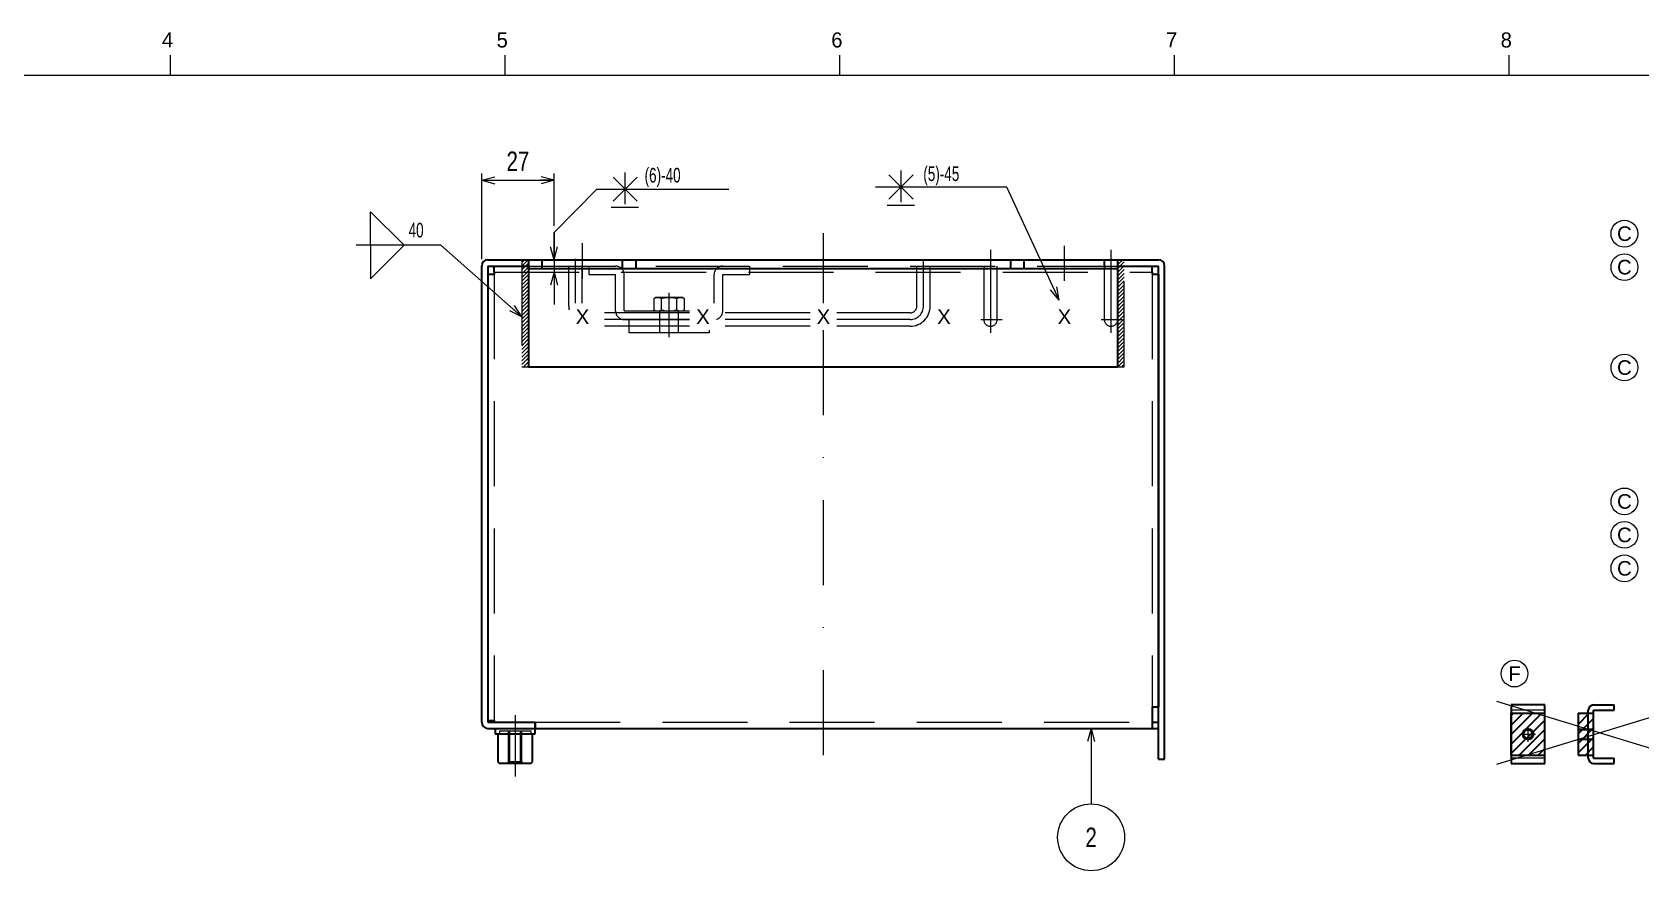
# Model space of a CAD drawing. Header units: millimetres. Extents: x 10 to 821, y 12 to 580.
# Drawn here: x 214.9 to 455.2, y 455.1 to 580.4 of the extents above; entities that cross this region are included whole.
import ezdxf
from ezdxf.enums import TextEntityAlignment as Align

# ---------------------------------------------------------------- set-up
doc = ezdxf.new("R2010")
doc.units = ezdxf.units.MM
for name, pattern in [('DASHDOT', [25.3, 12.7, -6.3, 0, -6.3]), ('DASHED', [19, 12.7, -6.3]), ('DIVIDE', [31.6, 12.7, -6.3, 0, -6.3, 0, -6.3])]:
    doc.linetypes.add(name, pattern=pattern)
for name, color, linetype in [('GR1_01', 7, 'Continuous'), ('GR1_02', 7, 'Continuous'), ('GR1_03', 7, 'Continuous'), ('GR1_04', 7, 'Continuous'), ('GR1_06', 7, 'Continuous'), ('GR1_08', 7, 'Continuous'), ('GR1_10', 7, 'Continuous'), ('図面枠B6M', 7, 'Continuous'), ('表題、部品表_Layer1', 7, 'Continuous')]:
    doc.layers.add(name, color=color, linetype=linetype)
doc.styles.add('HG丸ｺﾞｼｯｸM-PRO', font='')
doc.styles.get('HG丸ｺﾞｼｯｸM-PRO').set_extended_font_data('HG丸ｺﾞｼｯｸM-PRO')
pattern_1 = [(45, (0, 0), (-0.28284271, 0.28284271), [])]
pattern_2 = [(45, (0, 0), (-0.7071068, 0.7071068), [])]

# ---------------------------------------------------------------- blocks, each defined once
blk = doc.blocks.new('BLKF023')
at = {"layer": '図面枠B6M', "color": 4, "linetype": 'Continuous', "lineweight": 13}
for p, q in [((235.5, 577), (235.5, 574)), ((285.5, 577), (285.5, 574)), ((335.5, 577), (335.5, 574)), ((385.5, 577), (385.5, 574)), ((435.5, 577), (435.5, 574))]:
    blk.add_line(p, q, dxfattribs=at)
at = {"layer": '図面枠B6M', "color": 2, "linetype": 'Continuous', "lineweight": 25}
blk.add_line((35.5, 574), (821, 574), dxfattribs=at)
at = {"layer": '図面枠B6M', "color": 4, "linetype": 'Continuous', "lineweight": 13, "style": 'HG丸ｺﾞｼｯｸM-PRO', "width": 1.003994}
for s, p in [('4', (234.29, 577.45)), ('5', (284.29, 577.45)), ('6', (334.29, 577.45)), ('7', (384.29, 577.45)), ('8', (434.29, 577.45))]:
    blk.add_text(s, height=2.25, dxfattribs=at).set_placement(p, align=Align.BOTTOM_LEFT)
blk = doc.blocks.new('BLKF110')
at = {"layer": 'GR1_04', "color": 3, "linetype": 'Continuous', "lineweight": 35}
for p, q in [((282.99, 544.28), (282.99, 477.6)), ((282.99, 544.28), (283.91, 544.28)), ((283.91, 545.48), (289.07, 545.48)), ((283.91, 544.56), (283.91, 545.48)), ((283.91, 544.56), (283.91, 544.28)), ((377.07, 545.48), (382.23, 545.48)), ((382.23, 544.56), (382.23, 545.48)), ((382.23, 544.56), (382.23, 544.28)), ((382.23, 544.28), (383.15, 544.28)), ((383.15, 544.28), (383.15, 479.6)), ((382.23, 479.6), (383.15, 479.6)), ((382.23, 479.6), (382.23, 476.4)), ((282.99, 477.6), (283.91, 477.6)), ((283.91, 477.6), (283.91, 477.32)), ((283.91, 477.32), (290.07, 477.32)), ((290.07, 476.4), (290.07, 477.32)), ((290.07, 476.4), (383.15, 476.4)), ((382.23, 477.32), (383.15, 477.32)), ((383.15, 476.4), (383.15, 477.32))]:
    blk.add_line(p, q, dxfattribs=at)
at = {"layer": 'GR1_04', "color": 4, "linetype": 'DASHED', "lineweight": 13}
for p, q in [((283.91, 544.56), (382.23, 544.56)), ((283.91, 544.28), (283.91, 477.6)), ((289.07, 545.48), (377.07, 545.48)), ((382.23, 544.28), (382.23, 479.6)), ((290.07, 477.32), (382.23, 477.32))]:
    blk.add_line(p, q, dxfattribs=at)
blk = doc.blocks.new('BLKF111')
at = {"layer": 'GR1_04', "color": 4, "linetype": 'DASHDOT', "lineweight": 13}
for p, q in [((297.07, 548.87), (297.07, 543.63)), ((369.07, 548.51), (369.07, 543.28))]:
    blk.add_line(p, q, dxfattribs=at)
at = {"layer": 'GR1_04', "color": 3, "linetype": 'Continuous', "lineweight": 35}
for p, q in [((289.07, 546.4), (305.07, 546.4)), ((289.07, 546.4), (289.07, 530.4)), ((291.07, 546.4), (291.07, 545.12)), ((303.07, 546.4), (303.07, 545.12)), ((305.07, 546.4), (305.07, 545.12)), ((361.07, 546.4), (361.07, 545.12)), ((361.07, 546.4), (377.07, 546.4)), ((363.07, 546.4), (363.07, 545.12)), ((375.07, 546.4), (375.07, 545.12)), ((377.07, 546.4), (377.07, 530.4)), ((289.07, 545.12), (377.07, 545.12)), ((289.07, 530.4), (377.07, 530.4))]:
    blk.add_line(p, q, dxfattribs=at)
blk = doc.blocks.new('BLKF112')
at = {"layer": 'GR1_01', "color": 3, "linetype": 'Continuous', "lineweight": 35}
for p, q in [((282.99, 546.4), (383.15, 546.4)), ((282.07, 477.32), (282.07, 545.48)), ((282.99, 545.48), (282.99, 477.32)), ((282.99, 545.48), (289.07, 545.48)), ((377.07, 545.48), (383.15, 545.48)), ((383.15, 476.4), (383.15, 545.48)), ((384.07, 471.8), (384.07, 545.48)), ((282.99, 477.32), (290.07, 477.32)), ((282.99, 476.4), (290.07, 476.4)), ((290.07, 477.32), (290.07, 476.4)), ((383.15, 471.8), (383.15, 476.4)), ((383.15, 471.8), (384.07, 471.8))]:
    blk.add_line(p, q, dxfattribs=at)
at = {"layer": 'GR1_01', "color": 4, "linetype": 'DASHED', "lineweight": 13}
blk.add_line((289.07, 545.48), (377.07, 545.48), dxfattribs=at)
at = {"layer": 'GR1_01', "color": 3, "linetype": 'Continuous', "lineweight": 35}
for centre, start, end in [((282.99, 545.48), 90, 180), ((383.15, 545.48), 0, 90), ((282.99, 477.32), 180, 270)]:
    blk.add_arc(centre, 0.92, start, end, dxfattribs=at)
blk = doc.blocks.new('BLKF114')
at = {"layer": 'GR1_10', "color": 4, "linetype": 'DASHED', "lineweight": 13}
for p, q in [((375.07, 545.48), (375.07, 537.48)), ((377.07, 537.48), (377.07, 545.48))]:
    blk.add_line(p, q, dxfattribs=at)
blk.add_arc((376.07, 537.48), 1, 180, 360, dxfattribs=at)
blk = doc.blocks.new('BLKF113')
at = {"layer": 'GR1_10', "color": 4, "linetype": 'DASHDOT', "lineweight": 13}
for p, q in [((376.07, 547.9), (376.07, 535.5)), ((374.63, 537.48), (377.8, 537.48))]:
    blk.add_line(p, q, dxfattribs=at)
at = {"layer": 'GR1_10', "color": 4, "linetype": 'DASHED', "lineweight": 13}
blk.add_blockref('BLKF114', (0, 0), dxfattribs=at)
blk = doc.blocks.new('BLKF116')
at = {"layer": 'GR1_10', "color": 4, "linetype": 'DASHED', "lineweight": 13}
for p, q in [((357.07, 545.48), (357.07, 537.48)), ((359.07, 537.48), (359.07, 545.48))]:
    blk.add_line(p, q, dxfattribs=at)
blk.add_arc((358.07, 537.48), 1, 180, 360, dxfattribs=at)
blk = doc.blocks.new('BLKF115')
at = {"layer": 'GR1_10', "color": 4, "linetype": 'DASHDOT', "lineweight": 13}
for p, q in [((358.07, 547.9), (358.07, 535.5)), ((356.63, 537.48), (359.8, 537.48))]:
    blk.add_line(p, q, dxfattribs=at)
at = {"layer": 'GR1_10', "color": 4, "linetype": 'DASHED', "lineweight": 13}
blk.add_blockref('BLKF116', (0, 0), dxfattribs=at)
blk = doc.blocks.new('BLKF118')
at = {"layer": 'GR1_03', "color": 4, "linetype": 'DASHED', "lineweight": 13}
for p, q in [((289.43, 476), (284.71, 476)), ((284.71, 476), (284.71, 475.6)), ((289.43, 475.6), (289.43, 476)), ((284.71, 475.6), (284.47, 475.6)), ((289.67, 475.6), (289.43, 475.6))]:
    blk.add_line(p, q, dxfattribs=at)
at = {"layer": 'GR1_03', "color": 3, "linetype": 'Continuous', "lineweight": 35}
for p, q in [((284.47, 475.6), (284.47, 471.4)), ((289.67, 471.4), (289.67, 475.6)), ((284.47, 471.4), (284.67, 471.2)), ((284.67, 471.2), (289.47, 471.2)), ((289.47, 471.2), (289.67, 471.4))]:
    blk.add_line(p, q, dxfattribs=at)
blk = doc.blocks.new('BLKF117')
at = {"layer": 'GR1_03', "color": 4, "linetype": 'DASHDOT', "lineweight": 13}
blk.add_line((287.07, 478.37), (287.07, 469.22), dxfattribs=at)
at = {"layer": 'GR1_03', "color": 4, "linetype": 'DASHED', "lineweight": 13}
for p, q in [((286.07, 471.4), (286.07, 476)), ((286.27, 471.4), (286.27, 476)), ((287.87, 471.4), (287.87, 476)), ((288.07, 471.4), (288.07, 476)), ((285.87, 471.2), (286.07, 471.4)), ((288.07, 471.4), (286.07, 471.4)), ((288.27, 471.2), (288.07, 471.4))]:
    blk.add_line(p, q, dxfattribs=at)
at = {"layer": 'GR1_03', "color": 3, "linetype": 'DASHED', "lineweight": 13}
blk.add_blockref('BLKF118', (0, 0), dxfattribs=at)
blk = doc.blocks.new('BLKF119')
at = {"layer": 'GR1_03', "color": 3, "linetype": 'Continuous', "lineweight": 35}
for p, q in [((284.07, 476.4), (284.07, 475.6)), ((284.07, 476.4), (290.07, 476.4)), ((290.07, 475.6), (290.07, 476.4)), ((284.07, 475.6), (290.07, 475.6))]:
    blk.add_line(p, q, dxfattribs=at)
blk = doc.blocks.new('FXTIP_ARROW_S')
at = {"color": 0, "linetype": 'Continuous', "lineweight": -2}
for q in [(-1, 0), (-0.97, 0.26), (-0.97, -0.26)]:
    blk.add_line((0, 0), q, dxfattribs=at)
blk = doc.blocks.new('BLKF145')
at = {"layer": 'GR1_08', "color": 4, "linetype": 'Continuous', "lineweight": 13}
for p, q in [((301.68, 558.77), (305.3, 555.15)), ((305.3, 558.77), (301.68, 555.15)), ((303.49, 554.72), (303.49, 559.44)), ((301.4, 554.25), (305.48, 554.25))]:
    blk.add_line(p, q, dxfattribs=at)
blk = doc.blocks.new('FXTIP_ARROW_E')
at = {"color": 0, "linetype": 'Continuous', "lineweight": -2}
for q in [(-1, 0), (-0.97, 0.26), (-0.97, -0.26)]:
    blk.add_line((0, 0), q, dxfattribs=at)
blk = doc.blocks.new('BLKF150')
at = {"layer": 'GR1_08', "color": 4, "linetype": 'DIVIDE', "lineweight": 13}
for p, q in [((288.07, 546.4), (288.07, 530.4)), ((288.07, 546.4), (289.07, 546.4)), ((289.07, 530.4), (289.07, 546.4)), ((288.07, 530.4), (289.07, 530.4))]:
    blk.add_line(p, q, dxfattribs=at)
blk = doc.blocks.new('BLKF151')
at = {"layer": 'GR1_08', "color": 4, "linetype": 'DIVIDE', "lineweight": 13}
for p, q in [((377.07, 546.4), (377.07, 530.4)), ((377.07, 546.4), (378.07, 546.4)), ((378.07, 530.4), (378.07, 546.4)), ((377.07, 530.4), (378.07, 530.4))]:
    blk.add_line(p, q, dxfattribs=at)
blk = doc.blocks.new('BLKF152')
at = {"layer": 'GR1_08', "color": 4, "linetype": 'Continuous', "lineweight": 13}
for p, q in [((342.91, 559.09), (346.53, 555.47)), ((346.53, 559.09), (342.91, 555.47)), ((344.72, 555.03), (344.72, 559.76)), ((342.63, 554.56), (346.71, 554.56))]:
    blk.add_line(p, q, dxfattribs=at)
blk = doc.blocks.new('BLKF176')
at = {"layer": 'GR1_10', "color": 4, "linetype": 'DASHDOT', "lineweight": 13}
for p, q in [((296.07, 539.91), (296.07, 546.55)), ((348.07, 539.48), (348.07, 546.41)), ((313.12, 537.48), (299.12, 537.48)), ((331.12, 537.48), (317.12, 537.48)), ((346.07, 537.48), (335.12, 537.48))]:
    blk.add_line(p, q, dxfattribs=at)
at = {"layer": 'GR1_10', "color": 4, "linetype": 'DASHED', "lineweight": 13}
for p, q in [((295.07, 545.48), (297.07, 545.48)), ((295.07, 539.48), (295.07, 545.48)), ((297.07, 539.91), (297.07, 545.48)), ((347.07, 539.48), (347.07, 545.48)), ((347.07, 545.48), (349.07, 545.48)), ((349.07, 539.48), (349.07, 545.48)), ((313.12, 538.48), (299.12, 538.48)), ((331.12, 538.48), (317.12, 538.48)), ((346.07, 538.48), (335.12, 538.48)), ((313.12, 536.48), (299.12, 536.48)), ((331.12, 536.48), (317.12, 536.48)), ((346.07, 536.48), (335.12, 536.48))]:
    blk.add_line(p, q, dxfattribs=at)
for centre, radius, start, end in [((298.07, 539.48), 3, 180, 190.7164), ((346.07, 539.48), 3, 270, 0), ((346.07, 539.48), 1, 270, 0)]:
    blk.add_arc(centre, radius, start, end, dxfattribs=at)
at = {"layer": 'GR1_10', "color": 4, "linetype": 'DASHDOT', "lineweight": 13}
blk.add_arc((346.07, 539.48), 2, 270, 0, dxfattribs=at)
blk = doc.blocks.new('BLKF202')
at = {"layer": '表題、部品表_Layer1', "color": 4, "linetype": 'Continuous', "lineweight": 13}
blk.add_circle((452.78, 550.31), 2, dxfattribs=at)
at = {"layer": '表題、部品表_Layer1', "color": 4, "linetype": 'Continuous', "lineweight": 13, "style": 'HG丸ｺﾞｼｯｸM-PRO', "width": 1.042931}
blk.add_text('C', height=2.18, dxfattribs=at).set_placement((452.78, 550.31), align=Align.MIDDLE_CENTER)
blk = doc.blocks.new('BLKF203')
at = {"layer": '表題、部品表_Layer1', "color": 4, "linetype": 'Continuous', "lineweight": 13}
blk.add_circle((452.78, 510.31), 2, dxfattribs=at)
at = {"layer": '表題、部品表_Layer1', "color": 4, "linetype": 'Continuous', "lineweight": 13, "style": 'HG丸ｺﾞｼｯｸM-PRO', "width": 1.042931}
blk.add_text('C', height=2.18, dxfattribs=at).set_placement((452.78, 510.31), align=Align.MIDDLE_CENTER)
blk = doc.blocks.new('BLKF206')
at = {"layer": '表題、部品表_Layer1', "color": 4, "linetype": 'Continuous', "lineweight": 13}
blk.add_circle((452.78, 545.31), 2, dxfattribs=at)
at = {"layer": '表題、部品表_Layer1', "color": 4, "linetype": 'Continuous', "lineweight": 13, "style": 'HG丸ｺﾞｼｯｸM-PRO', "width": 1.042931}
blk.add_text('C', height=2.18, dxfattribs=at).set_placement((452.78, 545.31), align=Align.MIDDLE_CENTER)
blk = doc.blocks.new('BLKF207')
at = {"layer": '表題、部品表_Layer1', "color": 4, "linetype": 'Continuous', "lineweight": 13}
blk.add_circle((452.78, 505.31), 2, dxfattribs=at)
at = {"layer": '表題、部品表_Layer1', "color": 4, "linetype": 'Continuous', "lineweight": 13, "style": 'HG丸ｺﾞｼｯｸM-PRO', "width": 1.042931}
blk.add_text('C', height=2.18, dxfattribs=at).set_placement((452.78, 505.31), align=Align.MIDDLE_CENTER)
blk = doc.blocks.new('BLKF208')
at = {"layer": '表題、部品表_Layer1', "color": 4, "linetype": 'Continuous', "lineweight": 13}
blk.add_circle((452.78, 530.31), 2, dxfattribs=at)
at = {"layer": '表題、部品表_Layer1', "color": 4, "linetype": 'Continuous', "lineweight": 13, "style": 'HG丸ｺﾞｼｯｸM-PRO', "width": 1.042931}
blk.add_text('C', height=2.18, dxfattribs=at).set_placement((452.78, 530.31), align=Align.MIDDLE_CENTER)
blk = doc.blocks.new('BLKF209')
at = {"layer": '表題、部品表_Layer1', "color": 4, "linetype": 'Continuous', "lineweight": 13}
blk.add_circle((452.78, 500.31), 2, dxfattribs=at)
at = {"layer": '表題、部品表_Layer1', "color": 4, "linetype": 'Continuous', "lineweight": 13, "style": 'HG丸ｺﾞｼｯｸM-PRO', "width": 1.042931}
blk.add_text('C', height=2.18, dxfattribs=at).set_placement((452.78, 500.31), align=Align.MIDDLE_CENTER)
blk = doc.blocks.new('BLKF247')
at = {"layer": '表題、部品表_Layer1', "color": 3, "linetype": 'Continuous', "lineweight": 35}
for p, q in [((445.88, 478.65), (448.18, 478.65)), ((445.88, 478.65), (445.88, 472.4)), ((447.38, 472.4), (447.38, 478.65)), ((445.88, 472.4), (448.18, 472.4))]:
    blk.add_line(p, q, dxfattribs=at)
blk = doc.blocks.new('BLKF248')
at = {"layer": '表題、部品表_Layer1', "color": 3, "linetype": 'Continuous', "lineweight": 35}
for p, q in [((435.88, 472.4), (435.88, 478.65)), ((435.88, 478.65), (440.88, 478.65)), ((440.88, 472.4), (440.88, 478.65)), ((435.88, 472.4), (440.88, 472.4))]:
    blk.add_line(p, q, dxfattribs=at)
blk = doc.blocks.new('BLKF249')
at = {"layer": '表題、部品表_Layer1', "color": 3, "linetype": 'Continuous', "lineweight": 35}
for p, q in [((447.38, 471.95), (447.38, 479.1)), ((448.18, 479.9), (451.25, 479.9)), ((448.18, 479.1), (451.25, 479.1)), ((448.18, 471.95), (448.18, 479.1)), ((451.25, 479.1), (451.25, 479.9)), ((448.18, 471.95), (451.25, 471.95)), ((448.18, 471.15), (451.25, 471.15)), ((451.25, 471.15), (451.25, 471.95))]:
    blk.add_line(p, q, dxfattribs=at)
for centre, start, end in [((448.18, 479.1), 90, 180), ((448.18, 471.95), 180, 270)]:
    blk.add_arc(centre, 0.8, start, end, dxfattribs=at)
blk = doc.blocks.new('BLKF250')
at = {"layer": '表題、部品表_Layer1', "color": 3, "linetype": 'Continuous', "lineweight": 35}
for p, q in [((440.88, 479.9), (435.88, 479.9)), ((435.88, 479.9), (435.88, 471.15)), ((440.88, 471.15), (440.88, 479.9)), ((435.88, 471.15), (440.88, 471.15))]:
    blk.add_line(p, q, dxfattribs=at)
at = {"layer": '表題、部品表_Layer1', "color": 4, "linetype": 'DASHED', "lineweight": 13}
for p, q in [((440.88, 479.1), (435.88, 479.1)), ((440.88, 471.95), (435.88, 471.95))]:
    blk.add_line(p, q, dxfattribs=at)
blk = doc.blocks.new('BLKF251')
at = {"layer": '表題、部品表_Layer1', "color": 4, "linetype": 'DASHDOT', "lineweight": 13}
for p, q in [((438.38, 474.4), (438.38, 476.65)), ((437.25, 475.53), (439.5, 475.53))]:
    blk.add_line(p, q, dxfattribs=at)
at = {"layer": '表題、部品表_Layer1', "color": 3, "linetype": 'Continuous', "lineweight": 35}
for radius in [0.794, 0.67]:
    blk.add_circle((438.38, 475.53), radius, dxfattribs=at)
blk = doc.blocks.new('BLKF252')
at = {"layer": '表題、部品表_Layer1', "color": 4, "linetype": 'DASHED', "lineweight": 13}
for p, q in [((445.88, 476.32), (448.18, 476.32)), ((445.88, 474.74), (445.88, 476.32)), ((445.88, 476.2), (448.18, 476.2)), ((448.18, 474.74), (448.18, 476.32)), ((445.88, 474.86), (448.18, 474.86)), ((445.88, 474.74), (448.18, 474.74))]:
    blk.add_line(p, q, dxfattribs=at)
blk = doc.blocks.new('BLKF269')
at = {"layer": '表題、部品表_Layer1', "color": 4, "linetype": 'Continuous', "lineweight": 13}
blk.add_circle((436.36, 484.59), 2, dxfattribs=at)
at = {"layer": '表題、部品表_Layer1', "color": 4, "linetype": 'Continuous', "lineweight": 13, "style": 'HG丸ｺﾞｼｯｸM-PRO', "width": 1.042153}
blk.add_text('F', height=2.18, dxfattribs=at).set_placement((436.36, 484.59), align=Align.MIDDLE_CENTER)
blk = doc.blocks.new('BLKF275')
at = {"layer": 'GR1_01', "color": 4, "linetype": 'DASHED', "lineweight": 13}
for p, q in [((298.07, 545.48), (298.07, 544.2)), ((298.07, 545.48), (302.07, 545.48)), ((298.07, 544.2), (302.07, 544.2)), ((302.07, 538.76), (302.07, 544.2)), ((303.35, 538.76), (303.35, 544.2)), ((316.79, 539.91), (316.79, 544.2)), ((318.07, 545.48), (322.07, 545.48)), ((318.07, 544.2), (322.07, 544.2)), ((318.07, 538.76), (318.07, 544.2)), ((322.07, 545.48), (322.07, 544.2)), ((308.07, 540.76), (307.76, 540.58)), ((312.07, 540.76), (308.07, 540.76)), ((312.38, 540.58), (312.07, 540.76)), ((303.35, 538.76), (313.12, 538.76)), ((307.76, 540.58), (307.76, 538.93)), ((307.76, 538.93), (308.07, 538.76)), ((308.07, 538.76), (312.07, 538.76)), ((308.67, 537.48), (308.67, 538.76)), ((308.91, 538.93), (308.91, 540.58)), ((311.22, 538.93), (311.22, 540.58)), ((311.47, 537.48), (311.47, 538.76)), ((312.07, 538.76), (312.38, 538.93)), ((312.38, 538.93), (312.38, 540.58)), ((303.35, 537.48), (313.12, 537.48)), ((304.07, 535.48), (304.07, 537.48)), ((304.07, 537.48), (313.12, 537.48)), ((308.67, 535.48), (308.67, 537.48)), ((311.47, 535.48), (311.47, 537.48)), ((316.07, 535.48), (304.07, 535.48)), ((316.07, 535.91), (316.07, 535.48))]:
    blk.add_line(p, q, dxfattribs=at)
at = {"layer": 'GR1_01', "color": 4, "linetype": 'DASHDOT', "lineweight": 13}
blk.add_line((310.07, 534.84), (310.07, 541.48), dxfattribs=at)
at = {"layer": 'GR1_01', "color": 4, "linetype": 'DASHED', "lineweight": 13}
for centre, radius, start, end in [((302.07, 544.2), 1.28, 0, 90), ((318.07, 544.2), 1.28, 90, 180), ((308.34, 539.73), 1.02, 55.6158, 124.3842), ((310.07, 536.93), 3.82, 72.412, 107.588), ((311.8, 539.73), 1.02, 55.6158, 124.3842), ((303.35, 538.76), 1.28, 180, 270), ((308.34, 539.78), 1.02, 235.6158, 304.3842), ((310.07, 542.58), 3.82, 252.412, 287.588), ((311.8, 539.78), 1.02, 235.6158, 304.3842), ((316.79, 538.76), 1.28, 285.0442, 0)]:
    blk.add_arc(centre, radius, start, end, dxfattribs=at)

msp = doc.modelspace()

# ---------------------------------------------------------------- hatches: boundary and pattern name
at = {"layer": 'GR1_08', "linetype": 'DIVIDE', "lineweight": 13}
h = msp.add_hatch(dxfattribs=at)
h.set_pattern_fill('_USER', color=4, scale=0.4, angle=45, style=0, pattern_type=0)
h.set_pattern_definition(pattern_1)
h.paths.add_polyline_path([(289.07, 530.4), (288.07, 530.4), (288.07, 546.4), (289.07, 546.4)], flags=0)
h = msp.add_hatch(dxfattribs=at)
h.set_pattern_fill('_USER', color=4, scale=0.4, angle=45, style=0, pattern_type=0)
h.set_pattern_definition(pattern_1)
h.paths.add_polyline_path([(378.07, 530.4), (377.07, 530.4), (377.07, 546.4), (378.07, 546.4)], flags=0)
at = {"layer": '表題、部品表_Layer1', "linetype": 'Continuous', "lineweight": 35}
h = msp.add_hatch(dxfattribs=at)
h.set_pattern_fill('_USER', color=3, angle=45, style=0, pattern_type=0)
h.set_pattern_definition(pattern_2)
h.paths.add_polyline_path([(435.88, 478.65), (440.88, 478.65), (440.88, 472.4), (435.88, 472.4)], flags=0)
h = msp.add_hatch(dxfattribs=at)
h.set_pattern_fill('_USER', color=3, angle=45, style=0, pattern_type=0)
h.set_pattern_definition(pattern_2)
h.paths.add_polyline_path([(445.88, 478.65), (448.18, 478.65), (448.18, 472.4), (445.88, 472.4)], flags=0)

# ---------------------------------------------------------------- linework, layer by layer
at = {"layer": 'GR1_01', "color": 4, "linetype": 'DASHDOT', "lineweight": 13}
for p, q in [((333.07, 550.4), (333.07, 539.91)), ((333.07, 535.91), (333.07, 467.64))]:
    msp.add_line(p, q, dxfattribs=at)
at = {"layer": 'GR1_02', "color": 4, "linetype": 'Continuous', "lineweight": 13}
for p, q in [((282.07, 546.48), (282.07, 559.3)), ((282.07, 558.3), (292.87, 558.3)), ((292.87, 551.47), (292.87, 559.3))]:
    msp.add_line(p, q, dxfattribs=at)
at = {"layer": 'GR1_06', "color": 4, "linetype": 'Continuous', "lineweight": 13}
msp.add_line((373.11, 476.4), (373.11, 465.12), dxfattribs=at)
msp.add_circle((373.11, 460.12), 5, dxfattribs=at)
at = {"layer": 'GR1_08', "color": 4, "linetype": 'Continuous', "lineweight": 13}
for p, q in [((292.87, 550.47), (299.27, 556.96)), ((299.27, 556.96), (319, 556.96)), ((360.53, 557.28), (340.89, 557.28)), ((368.34, 540.38), (360.53, 557.28)), ((265.46, 548.57), (265.46, 553.57)), ((265.46, 553.57), (270.46, 548.57)), ((292.87, 550.47), (292.87, 544.56)), ((292.87, 546.4), (292.87, 550.47)), ((275.96, 548.57), (263.33, 548.57)), ((265.46, 548.57), (265.46, 543.57)), ((265.46, 543.57), (270.46, 548.57)), ((288.07, 537.9), (275.96, 548.57)), ((292.87, 544.56), (292.87, 539.72))]:
    msp.add_line(p, q, dxfattribs=at)
at = {"layer": '表題、部品表_Layer1', "color": 4, "linetype": 'Continuous', "lineweight": 13}
for p, q in [((464.5, 471.03), (433.72, 480.44)), ((433.72, 471.03), (464.5, 480.44)), ((448.18, 472.4), (448.18, 478.65))]:
    msp.add_line(p, q, dxfattribs=at)

# ---------------------------------------------------------------- block references
at = {"layer": 'GR1_01', "color": 3, "linetype": 'Continuous', "lineweight": 35}
msp.add_blockref('BLKF112', (0, 0), dxfattribs=at)
at = {"layer": 'GR1_01', "color": 4, "linetype": 'DASHED', "lineweight": 13}
msp.add_blockref('BLKF275', (0, 0), dxfattribs=at)
at = {"layer": 'GR1_02', "color": 4, "linetype": 'Continuous', "lineweight": 13, "xscale": 2, "yscale": 2}
for name, p, rotation in [('FXTIP_ARROW_S', (282.07, 558.3), 180), ('FXTIP_ARROW_E', (292.87, 558.3), 360)]:
    msp.add_blockref(name, p, dxfattribs=dict(at, rotation=rotation))
at = {"layer": 'GR1_03', "color": 4, "linetype": 'DASHED', "lineweight": 13}
msp.add_blockref('BLKF117', (0, 0), dxfattribs=at)
at = {"layer": 'GR1_03', "color": 3, "linetype": 'Continuous', "lineweight": 35}
msp.add_blockref('BLKF119', (0, 0), dxfattribs=at)
at = {"layer": 'GR1_04', "color": 3, "linetype": 'Continuous', "lineweight": 35}
for name in ['BLKF111', 'BLKF110']:
    msp.add_blockref(name, (0, 0), dxfattribs=at)
at = {"layer": 'GR1_06', "color": 4, "linetype": 'Continuous', "lineweight": 13, "xscale": 2, "yscale": 2, "rotation": 90}
msp.add_blockref('FXTIP_ARROW_S', (373.11, 476.4), dxfattribs=at)
at = {"layer": 'GR1_08', "color": 4, "linetype": 'Continuous', "lineweight": 13}
for name in ['BLKF145', 'BLKF152']:
    msp.add_blockref(name, (0, 0), dxfattribs=at)
at = {"layer": 'GR1_08', "color": 4, "linetype": 'Continuous', "lineweight": 13, "xscale": 2, "yscale": 2}
for p, rotation in [((292.87, 546.4), 270), ((292.87, 544.56), 90), ((368.34, 540.38), 294.7998883058104), ((288.07, 537.9), 318.6076151987447)]:
    msp.add_blockref('FXTIP_ARROW_S', p, dxfattribs=dict(at, rotation=rotation))
at = {"layer": 'GR1_08', "color": 4, "linetype": 'DIVIDE', "lineweight": 13}
for name in ['BLKF150', 'BLKF151']:
    msp.add_blockref(name, (0, 0), dxfattribs=at)
at = {"layer": 'GR1_10', "color": 4, "linetype": 'DASHED', "lineweight": 13}
msp.add_blockref('BLKF176', (0, 0), dxfattribs=at)
at = {"layer": 'GR1_10', "color": 4, "linetype": 'DASHDOT', "lineweight": 13}
for name in ['BLKF115', 'BLKF113']:
    msp.add_blockref(name, (0, 0), dxfattribs=at)
at = {"layer": '図面枠B6M', "color": 4, "linetype": 'Continuous', "lineweight": 13}
msp.add_blockref('BLKF023', (0, 0), dxfattribs=at)
at = {"layer": '表題、部品表_Layer1', "color": 4, "linetype": 'Continuous', "lineweight": 13}
for name in ['BLKF202', 'BLKF206', 'BLKF208', 'BLKF203', 'BLKF207', 'BLKF209', 'BLKF269']:
    msp.add_blockref(name, (0, 0), dxfattribs=at)
at = {"layer": '表題、部品表_Layer1', "color": 3, "linetype": 'Continuous', "lineweight": 35}
for name in ['BLKF250', 'BLKF248', 'BLKF247', 'BLKF249']:
    msp.add_blockref(name, (0, 0), dxfattribs=at)
at = {"layer": '表題、部品表_Layer1', "color": 3, "linetype": 'DASHDOT', "lineweight": 13}
msp.add_blockref('BLKF251', (0, 0), dxfattribs=at)
at = {"layer": '表題、部品表_Layer1', "color": 4, "linetype": 'DASHED', "lineweight": 13}
msp.add_blockref('BLKF252', (0, 0), dxfattribs=at)

# ---------------------------------------------------------------- texts
at = {"layer": 'GR1_02', "color": 3, "linetype": 'Continuous', "lineweight": 35, "style": 'HG丸ｺﾞｼｯｸM-PRO', "width": 0.784542}
msp.add_text('27', height=2.909, rotation=0, dxfattribs=at).set_placement((287.47, 558.8), align=Align.BOTTOM_CENTER)
at = {"layer": 'GR1_06', "color": 3, "linetype": 'Continuous', "lineweight": 35, "style": 'HG丸ｺﾞｼｯｸM-PRO', "width": 0.784542}
msp.add_text('2', height=2.91, rotation=0, dxfattribs=at).set_placement((373.11, 460.12), align=Align.MIDDLE_CENTER)
at = {"layer": 'GR1_08', "color": 3, "linetype": 'Continuous', "lineweight": 35, "style": 'HG丸ｺﾞｼｯｸM-PRO'}
for s, width, p in [('(6)-40', 0.691329, (306.4, 559.04)), ('(5)-45', 0.691329, (348.04, 559.27)), ('40', 0.691275, (271.14, 550.84))]:
    msp.add_text(s, height=2.182, dxfattribs=dict(at, width=width)).set_placement(p, align=Align.MIDDLE_LEFT)
at = {"layer": 'GR1_08', "color": 3, "linetype": 'Continuous', "lineweight": 35, "style": 'HG丸ｺﾞｼｯｸM-PRO', "width": 1.042235}
for p in [(297.12, 537.91), (315.12, 537.91), (333.12, 537.91), (351.12, 537.91), (369.12, 537.91)]:
    msp.add_text('X', height=2.18, dxfattribs=at).set_placement(p, align=Align.MIDDLE_CENTER)

doc.saveas('drawing.dxf')
